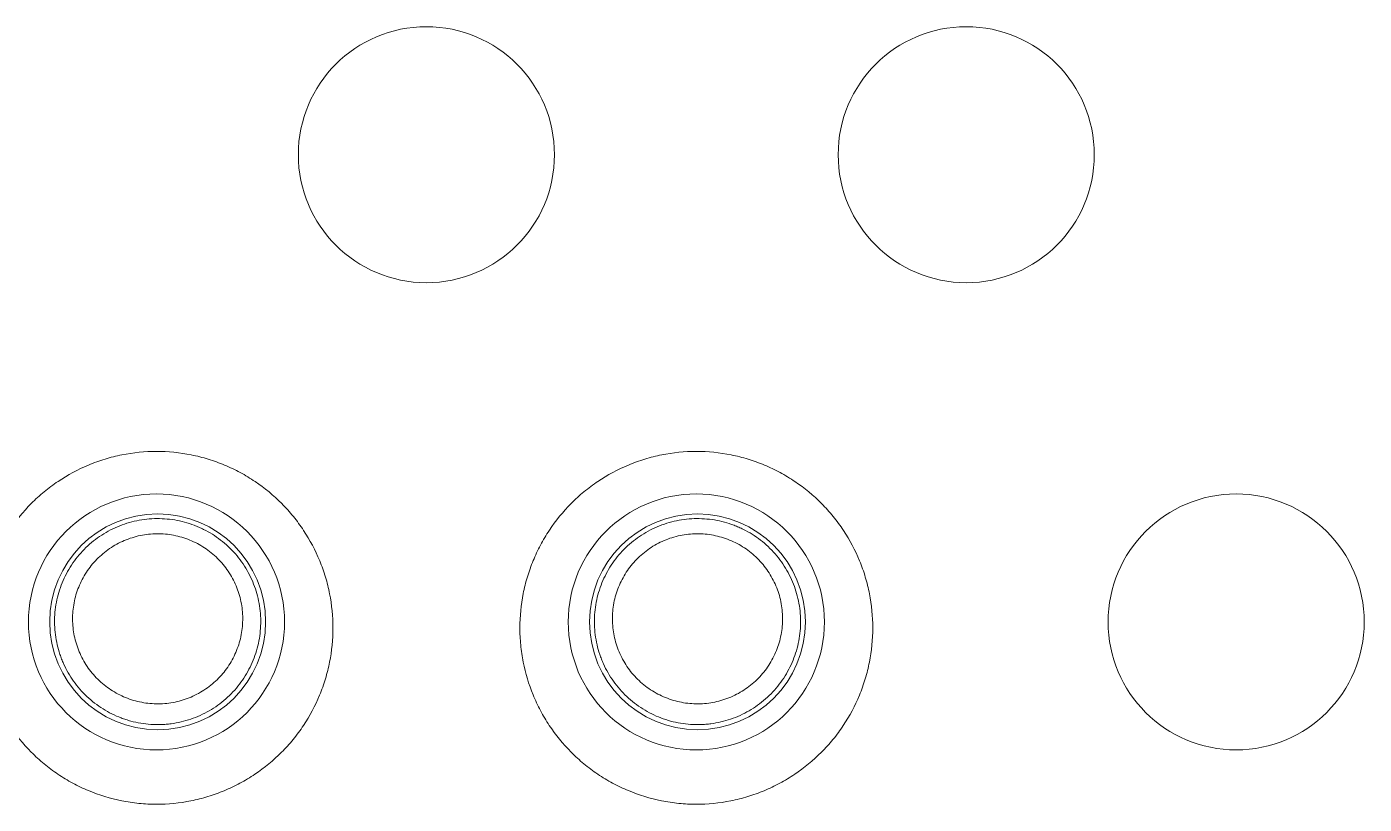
# Model space of a CAD drawing. Header units: inches. Extents: x 3778 to 56227, y -16914 to 35091.
# Drawn here: x 36319.76 to 36327.22, y -5186.44 to -5182.1 of the extents above; entities that cross this region are included whole.
import ezdxf

# ---------------------------------------------------------------- set-up
doc = ezdxf.new("R2010")
doc.units = ezdxf.units.IN
doc.header["$LTSCALE"] = 100
doc.header["$MEASUREMENT"] = 0
doc.layers.add('2-con', color=2, linetype='Continuous')
doc.layers.add('mark-B', color=2, linetype='Continuous', lineweight=20)

# ---------------------------------------------------------------- blocks, each defined once
blk = doc.blocks.new('무풍1way 일반')
at = {"layer": 'mark-B'}
for centre, radius in [((497.044, -435.2882), 0.7146), ((500.0564, -435.2882), 0.7146), ((500.0564, -435.2882), 0.7146), ((500.0564, -435.2882), 0.7146), ((500.0564, -435.2882), 0.7146), ((503.0688, -435.2882), 0.7146), ((503.0688, -435.2882), 0.7146), ((503.0688, -435.2882), 0.7146), ((503.0688, -435.2882), 0.7146), ((500.0499, -435.2889), 0.6025), ((503.0622, -435.2889), 0.6025), ((498.5502, -437.897), 0.7146), ((501.5626, -437.897), 0.7146)]:
    blk.add_circle(centre, radius, dxfattribs=at)
for points, knots in [([(500.0564, -436.2404), (500.1218, -436.2404), (500.1862, -436.2339), (500.2811, -436.2149), (500.3125, -436.207), (500.3592, -436.1928), (500.3747, -436.1876), (500.4054, -436.1765), (500.4205, -436.1707), (500.4953, -436.1395), (500.5519, -436.1089), (500.6189, -436.0639), (500.6321, -436.0545), (500.6581, -436.0351), (500.671, -436.025), (500.7085, -435.994), (500.7323, -435.9723), (500.8002, -435.9039), (500.8407, -435.8542), (500.8855, -435.7868), (500.8941, -435.7731), (500.9106, -435.7453), (500.9343, -435.7033), (500.9682, -435.6309), (500.9897, -435.5707), (501.0036, -435.5246), (501.0079, -435.5091), (501.0157, -435.4777), (501.0192, -435.4619), (501.0348, -435.3831), (501.0409, -435.3196), (501.041, -435.2238), (501.0394, -435.1917), (501.0347, -435.1435), (501.0328, -435.1275), (501.0281, -435.0957), (501.0254, -435.0799), (501.0099, -435.0014), (500.9915, -434.9403), (500.961, -434.866), (500.9545, -434.8513), (500.9407, -434.822), (500.9335, -434.8075), (500.9108, -434.7648), (500.8944, -434.7373), (500.8414, -434.6573), (500.8009, -434.6075), (500.7437, -434.5498), (500.732, -434.5385), (500.7081, -434.5167), (500.6715, -434.485), (500.6072, -434.4369), (500.552, -434.4036), (500.495, -434.3728), (500.4654, -434.3587), (500.3756, -434.3212), (500.3139, -434.3023), (500.2188, -434.2832), (500.1866, -434.2784), (500.1215, -434.2719), (500.0891, -434.2703), (499.9921, -434.2702), (499.9278, -434.2765), (499.848, -434.2924), (499.832, -434.296), (499.8004, -434.304), (499.7534, -434.3171), (499.6775, -434.3444), (499.6192, -434.3721), (499.5765, -434.395), (499.5624, -434.403), (499.5346, -434.4198), (499.5208, -434.4286), (499.4534, -434.4739), (499.4039, -434.5148), (499.3359, -434.5832), (499.3143, -434.6071), (499.2835, -434.6448), (499.2735, -434.6576), (499.2544, -434.6836), (499.2452, -434.6968), (499.2008, -434.7637), (499.1707, -434.8201), (499.134, -434.9093), (499.123, -434.9399), (499.1045, -435.0015), (499.0968, -435.0325), (499.0782, -435.1264), (499.0718, -435.19), (499.0717, -435.3193), (499.078, -435.3829), (499.0965, -435.4768), (499.1041, -435.5078), (499.1226, -435.5694), (499.1335, -435.6), (499.1701, -435.6893), (499.2001, -435.7457), (499.2532, -435.8259), (499.2722, -435.8519), (499.3132, -435.9023), (499.3348, -435.9263), (499.4027, -435.9948), (499.4522, -436.0358), (499.5327, -436.0901), (499.5607, -436.107), (499.6177, -436.1378), (499.676, -436.1656), (499.7366, -436.1875), (499.7829, -436.2017), (499.7985, -436.2061), (499.8301, -436.2141), (499.846, -436.2177), (499.9261, -436.2339), (499.9909, -436.2404), (500.0564, -436.2404)], [0, 0, 0, 0, 0.03125, 0.03125, 0.046875, 0.046875, 0.054688, 0.054688, 0.0625, 0.0625, 0.09375, 0.09375, 0.101563, 0.101563, 0.109375, 0.109375, 0.125, 0.125, 0.15625, 0.15625, 0.164063, 0.164063, 0.171875, 0.1875, 0.203125, 0.203125, 0.210938, 0.210938, 0.21875, 0.21875, 0.25, 0.25, 0.265625, 0.265625, 0.273438, 0.273438, 0.28125, 0.28125, 0.3125, 0.3125, 0.320313, 0.320313, 0.328125, 0.328125, 0.34375, 0.34375, 0.375, 0.375, 0.382813, 0.382813, 0.390625, 0.40625, 0.421875, 0.421875, 0.4375, 0.4375, 0.46875, 0.46875, 0.484375, 0.484375, 0.5, 0.5, 0.53125, 0.53125, 0.539063, 0.539063, 0.546875, 0.5625, 0.578125, 0.578125, 0.585938, 0.585938, 0.59375, 0.59375, 0.625, 0.625, 0.640625, 0.640625, 0.648438, 0.648438, 0.65625, 0.65625, 0.6875, 0.6875, 0.703125, 0.703125, 0.71875, 0.71875, 0.75, 0.75, 0.78125, 0.78125, 0.796875, 0.796875, 0.8125, 0.8125, 0.84375, 0.84375, 0.859375, 0.859375, 0.875, 0.875, 0.90625, 0.90625, 0.921875, 0.921875, 0.9375, 0.953125, 0.953125, 0.960938, 0.960938, 0.96875, 0.96875, 1, 1, 1, 1]), ([(500.0564, -436.2404), (500.1218, -436.2404), (500.1862, -436.2339), (500.2811, -436.2149), (500.3125, -436.207), (500.3592, -436.1928), (500.3747, -436.1876), (500.4054, -436.1765), (500.4205, -436.1707), (500.4953, -436.1395), (500.5519, -436.1089), (500.6189, -436.0639), (500.6321, -436.0545), (500.6581, -436.0351), (500.671, -436.025), (500.7085, -435.994), (500.7323, -435.9723), (500.8002, -435.9039), (500.8407, -435.8542), (500.8855, -435.7868), (500.8941, -435.7731), (500.9106, -435.7453), (500.9343, -435.7033), (500.9682, -435.6309), (500.9897, -435.5707), (501.0036, -435.5246), (501.0079, -435.5091), (501.0157, -435.4777), (501.0192, -435.4619), (501.0348, -435.3831), (501.0409, -435.3196), (501.041, -435.2238), (501.0394, -435.1917), (501.0347, -435.1435), (501.0328, -435.1275), (501.0281, -435.0957), (501.0254, -435.0799), (501.0099, -435.0014), (500.9915, -434.9403), (500.961, -434.866), (500.9545, -434.8513), (500.9407, -434.822), (500.9335, -434.8075), (500.9108, -434.7648), (500.8944, -434.7373), (500.8414, -434.6573), (500.8009, -434.6075), (500.7437, -434.5498), (500.732, -434.5385), (500.7081, -434.5167), (500.6715, -434.485), (500.6072, -434.4369), (500.552, -434.4036), (500.495, -434.3728), (500.4654, -434.3587), (500.3756, -434.3212), (500.3139, -434.3023), (500.2188, -434.2832), (500.1866, -434.2784), (500.1215, -434.2719), (500.0891, -434.2703), (499.9921, -434.2702), (499.9278, -434.2765), (499.848, -434.2924), (499.832, -434.296), (499.8004, -434.304), (499.7534, -434.3171), (499.6775, -434.3444), (499.6192, -434.3721), (499.5765, -434.395), (499.5624, -434.403), (499.5346, -434.4198), (499.5208, -434.4286), (499.4534, -434.4739), (499.4039, -434.5148), (499.3359, -434.5832), (499.3143, -434.6071), (499.2835, -434.6448), (499.2735, -434.6576), (499.2544, -434.6836), (499.2452, -434.6968), (499.2008, -434.7637), (499.1707, -434.8201), (499.134, -434.9093), (499.123, -434.9399), (499.1045, -435.0015), (499.0968, -435.0325), (499.0782, -435.1264), (499.0718, -435.19), (499.0717, -435.3193), (499.078, -435.3829), (499.0965, -435.4768), (499.1041, -435.5078), (499.1226, -435.5694), (499.1335, -435.6), (499.1701, -435.6893), (499.2001, -435.7457), (499.2532, -435.8259), (499.2722, -435.8519), (499.3132, -435.9023), (499.3348, -435.9263), (499.4027, -435.9948), (499.4522, -436.0358), (499.5327, -436.0901), (499.5607, -436.107), (499.6177, -436.1378), (499.676, -436.1656), (499.7366, -436.1875), (499.7829, -436.2017), (499.7985, -436.2061), (499.8301, -436.2141), (499.846, -436.2177), (499.9261, -436.2339), (499.9909, -436.2404), (500.0564, -436.2404)], [0, 0, 0, 0, 0.03125, 0.03125, 0.046875, 0.046875, 0.054688, 0.054688, 0.0625, 0.0625, 0.09375, 0.09375, 0.101563, 0.101563, 0.109375, 0.109375, 0.125, 0.125, 0.15625, 0.15625, 0.164063, 0.164063, 0.171875, 0.1875, 0.203125, 0.203125, 0.210938, 0.210938, 0.21875, 0.21875, 0.25, 0.25, 0.265625, 0.265625, 0.273438, 0.273438, 0.28125, 0.28125, 0.3125, 0.3125, 0.320313, 0.320313, 0.328125, 0.328125, 0.34375, 0.34375, 0.375, 0.375, 0.382813, 0.382813, 0.390625, 0.40625, 0.421875, 0.421875, 0.4375, 0.4375, 0.46875, 0.46875, 0.484375, 0.484375, 0.5, 0.5, 0.53125, 0.53125, 0.539063, 0.539063, 0.546875, 0.5625, 0.578125, 0.578125, 0.585938, 0.585938, 0.59375, 0.59375, 0.625, 0.625, 0.640625, 0.640625, 0.648438, 0.648438, 0.65625, 0.65625, 0.6875, 0.6875, 0.703125, 0.703125, 0.71875, 0.71875, 0.75, 0.75, 0.78125, 0.78125, 0.796875, 0.796875, 0.8125, 0.8125, 0.84375, 0.84375, 0.859375, 0.859375, 0.875, 0.875, 0.90625, 0.90625, 0.921875, 0.921875, 0.9375, 0.953125, 0.953125, 0.960938, 0.960938, 0.96875, 0.96875, 1, 1, 1, 1]), ([(503.0688, -436.2404), (503.1342, -436.2404), (503.1986, -436.2339), (503.2935, -436.2149), (503.3249, -436.207), (503.3715, -436.1928), (503.3871, -436.1876), (503.4178, -436.1765), (503.4329, -436.1707), (503.5076, -436.1395), (503.5643, -436.1089), (503.6313, -436.0639), (503.6445, -436.0545), (503.6705, -436.0351), (503.6834, -436.025), (503.7209, -435.994), (503.7447, -435.9723), (503.8125, -435.9039), (503.8531, -435.8542), (503.8979, -435.7868), (503.9065, -435.7731), (503.923, -435.7453), (503.9467, -435.7033), (503.9806, -435.6309), (504.0021, -435.5707), (504.016, -435.5246), (504.0203, -435.5091), (504.0281, -435.4777), (504.0316, -435.4619), (504.0472, -435.3831), (504.0533, -435.3196), (504.0534, -435.2238), (504.0518, -435.1917), (504.0471, -435.1435), (504.0452, -435.1275), (504.0405, -435.0957), (504.0378, -435.0799), (504.0222, -435.0014), (504.0039, -434.9403), (503.9734, -434.866), (503.9669, -434.8513), (503.9531, -434.822), (503.9459, -434.8075), (503.9232, -434.7648), (503.9068, -434.7373), (503.8537, -434.6573), (503.8133, -434.6075), (503.7561, -434.5498), (503.7443, -434.5385), (503.7205, -434.5167), (503.6839, -434.485), (503.6196, -434.4369), (503.5644, -434.4036), (503.5074, -434.3728), (503.4778, -434.3587), (503.388, -434.3212), (503.3263, -434.3023), (503.2312, -434.2832), (503.199, -434.2784), (503.1339, -434.2719), (503.1015, -434.2703), (503.0045, -434.2702), (502.9402, -434.2765), (502.8604, -434.2924), (502.8444, -434.296), (502.8128, -434.304), (502.7658, -434.3171), (502.6899, -434.3444), (502.6316, -434.3721), (502.5889, -434.395), (502.5748, -434.403), (502.5469, -434.4198), (502.5332, -434.4286), (502.4658, -434.4739), (502.4163, -434.5148), (502.3483, -434.5832), (502.3267, -434.6071), (502.2959, -434.6448), (502.2859, -434.6576), (502.2668, -434.6836), (502.2576, -434.6968), (502.2132, -434.7637), (502.1831, -434.8201), (502.1463, -434.9093), (502.1354, -434.9399), (502.1169, -435.0015), (502.1091, -435.0325), (502.0905, -435.1264), (502.0842, -435.19), (502.0841, -435.3193), (502.0904, -435.3829), (502.1088, -435.4768), (502.1165, -435.5078), (502.135, -435.5694), (502.1459, -435.6), (502.1825, -435.6893), (502.2125, -435.7457), (502.2656, -435.8259), (502.2846, -435.8519), (502.3256, -435.9023), (502.3472, -435.9263), (502.4151, -435.9948), (502.4645, -436.0358), (502.5451, -436.0901), (502.5731, -436.107), (502.6301, -436.1378), (502.6884, -436.1656), (502.749, -436.1875), (502.7953, -436.2017), (502.8109, -436.2061), (502.8424, -436.2141), (502.8584, -436.2177), (502.9385, -436.2339), (503.0033, -436.2404), (503.0688, -436.2404)], [0, 0, 0, 0, 0.03125, 0.03125, 0.046875, 0.046875, 0.054687, 0.054687, 0.0625, 0.0625, 0.09375, 0.09375, 0.101562, 0.101562, 0.109375, 0.109375, 0.125, 0.125, 0.15625, 0.15625, 0.164062, 0.164062, 0.171875, 0.1875, 0.203125, 0.203125, 0.210937, 0.210937, 0.21875, 0.21875, 0.25, 0.25, 0.265625, 0.265625, 0.273437, 0.273437, 0.28125, 0.28125, 0.3125, 0.3125, 0.320312, 0.320312, 0.328125, 0.328125, 0.34375, 0.34375, 0.375, 0.375, 0.382812, 0.382812, 0.390625, 0.40625, 0.421875, 0.421875, 0.4375, 0.4375, 0.46875, 0.46875, 0.484375, 0.484375, 0.5, 0.5, 0.53125, 0.53125, 0.539062, 0.539062, 0.546875, 0.5625, 0.578125, 0.578125, 0.585937, 0.585937, 0.59375, 0.59375, 0.625, 0.625, 0.640625, 0.640625, 0.648437, 0.648437, 0.65625, 0.65625, 0.6875, 0.6875, 0.703125, 0.703125, 0.71875, 0.71875, 0.75, 0.75, 0.78125, 0.78125, 0.796875, 0.796875, 0.8125, 0.8125, 0.84375, 0.84375, 0.859375, 0.859375, 0.875, 0.875, 0.90625, 0.90625, 0.921875, 0.921875, 0.9375, 0.953125, 0.953125, 0.960937, 0.960937, 0.96875, 0.96875, 1, 1, 1, 1]), ([(503.0688, -436.2404), (503.1342, -436.2404), (503.1986, -436.2339), (503.2935, -436.2149), (503.3249, -436.207), (503.3715, -436.1928), (503.3871, -436.1876), (503.4178, -436.1765), (503.4329, -436.1707), (503.5076, -436.1395), (503.5643, -436.1089), (503.6313, -436.0639), (503.6445, -436.0545), (503.6705, -436.0351), (503.6834, -436.025), (503.7209, -435.994), (503.7447, -435.9723), (503.8125, -435.9039), (503.8531, -435.8542), (503.8979, -435.7868), (503.9065, -435.7731), (503.923, -435.7453), (503.9467, -435.7033), (503.9806, -435.6309), (504.0021, -435.5707), (504.016, -435.5246), (504.0203, -435.5091), (504.0281, -435.4777), (504.0316, -435.4619), (504.0472, -435.3831), (504.0533, -435.3196), (504.0534, -435.2238), (504.0518, -435.1917), (504.0471, -435.1435), (504.0452, -435.1275), (504.0405, -435.0957), (504.0378, -435.0799), (504.0222, -435.0014), (504.0039, -434.9403), (503.9734, -434.866), (503.9669, -434.8513), (503.9531, -434.822), (503.9459, -434.8075), (503.9232, -434.7648), (503.9068, -434.7373), (503.8537, -434.6573), (503.8133, -434.6075), (503.7561, -434.5498), (503.7443, -434.5385), (503.7205, -434.5167), (503.6839, -434.485), (503.6196, -434.4369), (503.5644, -434.4036), (503.5074, -434.3728), (503.4778, -434.3587), (503.388, -434.3212), (503.3263, -434.3023), (503.2312, -434.2832), (503.199, -434.2784), (503.1339, -434.2719), (503.1015, -434.2703), (503.0045, -434.2702), (502.9402, -434.2765), (502.8604, -434.2924), (502.8444, -434.296), (502.8128, -434.304), (502.7658, -434.3171), (502.6899, -434.3444), (502.6316, -434.3721), (502.5889, -434.395), (502.5748, -434.403), (502.5469, -434.4198), (502.5332, -434.4286), (502.4658, -434.4739), (502.4163, -434.5148), (502.3483, -434.5832), (502.3267, -434.6071), (502.2959, -434.6448), (502.2859, -434.6576), (502.2668, -434.6836), (502.2576, -434.6968), (502.2132, -434.7637), (502.1831, -434.8201), (502.1463, -434.9093), (502.1354, -434.9399), (502.1169, -435.0015), (502.1091, -435.0325), (502.0905, -435.1264), (502.0842, -435.19), (502.0841, -435.3193), (502.0904, -435.3829), (502.1088, -435.4768), (502.1165, -435.5078), (502.135, -435.5694), (502.1459, -435.6), (502.1825, -435.6893), (502.2125, -435.7457), (502.2656, -435.8259), (502.2846, -435.8519), (502.3256, -435.9023), (502.3472, -435.9263), (502.4151, -435.9948), (502.4645, -436.0358), (502.5451, -436.0901), (502.5731, -436.107), (502.6301, -436.1378), (502.6884, -436.1656), (502.749, -436.1875), (502.7953, -436.2017), (502.8109, -436.2061), (502.8424, -436.2141), (502.8584, -436.2177), (502.9385, -436.2339), (503.0033, -436.2404), (503.0688, -436.2404)], [0, 0, 0, 0, 0.03125, 0.03125, 0.046875, 0.046875, 0.054687, 0.054687, 0.0625, 0.0625, 0.09375, 0.09375, 0.101562, 0.101562, 0.109375, 0.109375, 0.125, 0.125, 0.15625, 0.15625, 0.164062, 0.164062, 0.171875, 0.1875, 0.203125, 0.203125, 0.210937, 0.210937, 0.21875, 0.21875, 0.25, 0.25, 0.265625, 0.265625, 0.273437, 0.273437, 0.28125, 0.28125, 0.3125, 0.3125, 0.320312, 0.320312, 0.328125, 0.328125, 0.34375, 0.34375, 0.375, 0.375, 0.382812, 0.382812, 0.390625, 0.40625, 0.421875, 0.421875, 0.4375, 0.4375, 0.46875, 0.46875, 0.484375, 0.484375, 0.5, 0.5, 0.53125, 0.53125, 0.539062, 0.539062, 0.546875, 0.5625, 0.578125, 0.578125, 0.585937, 0.585937, 0.59375, 0.59375, 0.625, 0.625, 0.640625, 0.640625, 0.648437, 0.648437, 0.65625, 0.65625, 0.6875, 0.6875, 0.703125, 0.703125, 0.71875, 0.71875, 0.75, 0.75, 0.78125, 0.78125, 0.796875, 0.796875, 0.8125, 0.8125, 0.84375, 0.84375, 0.859375, 0.859375, 0.875, 0.875, 0.90625, 0.90625, 0.921875, 0.921875, 0.9375, 0.953125, 0.953125, 0.960937, 0.960937, 0.96875, 0.96875, 1, 1, 1, 1]), ([(499.6555, -435.7088), (499.6279, -435.6828), (499.6032, -435.6544), (499.5705, -435.6085), (499.5603, -435.5927), (499.5415, -435.5598), (499.5329, -435.543), (499.5099, -435.4917), (499.498, -435.4563), (499.4853, -435.4014), (499.4819, -435.3827), (499.4771, -435.3454), (499.4756, -435.3268), (499.4739, -435.2709), (499.4763, -435.2335), (499.4886, -435.1589), (499.4984, -435.1227), (499.5181, -435.0703), (499.5255, -435.0531), (499.5421, -435.0194), (499.5514, -435.0027), (499.5812, -434.9547), (499.6039, -434.925), (499.6423, -434.8839), (499.6559, -434.8707), (499.6844, -434.8456), (499.6992, -434.8339), (499.745, -434.801), (499.7775, -434.7822), (499.8292, -434.7587), (499.847, -434.7516), (499.8828, -434.7395), (499.919, -434.7291), (499.9561, -434.7224), (499.9841, -434.7187), (499.9935, -434.7177), (500.0124, -434.7161), (500.022, -434.7156), (500.0695, -434.7141), (500.1071, -434.7166), (500.1629, -434.7259), (500.1813, -434.7299), (500.2088, -434.7373), (500.218, -434.74), (500.2361, -434.7459), (500.245, -434.749), (500.2891, -434.7657), (500.3228, -434.7824), (500.3708, -434.8124), (500.3864, -434.8233), (500.4164, -434.8465), (500.4308, -434.8588), (500.4584, -434.8848), (500.4715, -434.8985), (500.4963, -434.927), (500.508, -434.9418), (500.5405, -434.9876), (500.5591, -435.02), (500.5785, -435.0631), (500.5821, -435.0719), (500.589, -435.0894), (500.5986, -435.1159), (500.6113, -435.1609), (500.6179, -435.1977), (500.6227, -435.2349), (500.6242, -435.2538), (500.626, -435.3102), (500.6234, -435.3474), (500.6143, -435.4028), (500.6103, -435.4211), (500.6005, -435.4576), (500.5947, -435.4756), (500.5749, -435.5281), (500.5584, -435.5617), (500.5286, -435.6096), (500.5178, -435.6253), (500.4948, -435.6552), (500.4826, -435.6695), (500.4443, -435.7105), (500.4161, -435.7353), (500.3697, -435.7686), (500.3538, -435.7788), (500.3212, -435.7977), (500.2878, -435.8148), (500.2528, -435.8287), (500.217, -435.8409), (500.1985, -435.8461), (500.1432, -435.859), (500.1059, -435.8638), (500.0493, -435.8656), (500.0303, -435.8653), (499.9923, -435.8628), (499.9735, -435.8605), (499.9177, -435.8512), (499.8814, -435.8414), (499.837, -435.8246), (499.8282, -435.821), (499.8108, -435.8134), (499.7851, -435.8014), (499.7605, -435.7876), (499.7129, -435.7578), (499.6832, -435.7349), (499.6555, -435.7088)], [0, 0, 0, 0, 0.03125, 0.03125, 0.046875, 0.046875, 0.0625, 0.0625, 0.09375, 0.09375, 0.109375, 0.109375, 0.125, 0.125, 0.15625, 0.15625, 0.1875, 0.1875, 0.203125, 0.203125, 0.21875, 0.21875, 0.25, 0.25, 0.265625, 0.265625, 0.28125, 0.28125, 0.3125, 0.3125, 0.328125, 0.328125, 0.34375, 0.359375, 0.359375, 0.367188, 0.367188, 0.375, 0.375, 0.40625, 0.40625, 0.421875, 0.421875, 0.429688, 0.429688, 0.4375, 0.4375, 0.46875, 0.46875, 0.484375, 0.484375, 0.5, 0.5, 0.515625, 0.515625, 0.53125, 0.53125, 0.5625, 0.5625, 0.570313, 0.570313, 0.578125, 0.59375, 0.609375, 0.609375, 0.625, 0.625, 0.65625, 0.65625, 0.671875, 0.671875, 0.6875, 0.6875, 0.71875, 0.71875, 0.734375, 0.734375, 0.75, 0.75, 0.78125, 0.78125, 0.796875, 0.796875, 0.8125, 0.828125, 0.828125, 0.84375, 0.84375, 0.875, 0.875, 0.890625, 0.890625, 0.90625, 0.90625, 0.9375, 0.9375, 0.945313, 0.945313, 0.953125, 0.96875, 0.96875, 1, 1, 1, 1]), ([(502.6679, -435.7088), (502.6402, -435.6828), (502.6155, -435.6544), (502.5828, -435.6085), (502.5727, -435.5927), (502.5538, -435.5598), (502.5453, -435.543), (502.5222, -435.4917), (502.5103, -435.4563), (502.4976, -435.4014), (502.4942, -435.3827), (502.4894, -435.3454), (502.4879, -435.3268), (502.4862, -435.2709), (502.4886, -435.2335), (502.501, -435.1589), (502.5107, -435.1227), (502.5304, -435.0703), (502.5378, -435.0531), (502.5545, -435.0194), (502.5637, -435.0027), (502.5935, -434.9547), (502.6162, -434.925), (502.6547, -434.8839), (502.6682, -434.8707), (502.6968, -434.8456), (502.7115, -434.8339), (502.7573, -434.801), (502.7898, -434.7822), (502.8415, -434.7587), (502.8593, -434.7516), (502.8951, -434.7395), (502.9314, -434.7291), (502.9684, -434.7224), (502.9964, -434.7187), (503.0059, -434.7177), (503.0248, -434.7161), (503.0343, -434.7156), (503.0819, -434.7141), (503.1195, -434.7166), (503.1752, -434.7259), (503.1936, -434.7299), (503.2211, -434.7373), (503.2303, -434.74), (503.2484, -434.7459), (503.2573, -434.749), (503.3014, -434.7657), (503.3351, -434.7824), (503.3831, -434.8124), (503.3988, -434.8233), (503.4288, -434.8465), (503.4432, -434.8588), (503.4707, -434.8848), (503.4839, -434.8985), (503.5087, -434.927), (503.5203, -434.9418), (503.5528, -434.9876), (503.5714, -435.02), (503.5908, -435.0631), (503.5945, -435.0719), (503.6013, -435.0894), (503.6109, -435.1159), (503.6236, -435.1609), (503.6302, -435.1977), (503.635, -435.2349), (503.6366, -435.2538), (503.6383, -435.3102), (503.6358, -435.3474), (503.6266, -435.4028), (503.6226, -435.4211), (503.6128, -435.4576), (503.607, -435.4756), (503.5872, -435.5281), (503.5707, -435.5617), (503.5409, -435.6096), (503.5301, -435.6253), (503.5071, -435.6552), (503.495, -435.6695), (503.4566, -435.7105), (503.4284, -435.7353), (503.3821, -435.7686), (503.3661, -435.7788), (503.3335, -435.7977), (503.3001, -435.8148), (503.2651, -435.8287), (503.2293, -435.8409), (503.2109, -435.8461), (503.1555, -435.859), (503.1182, -435.8638), (503.0616, -435.8656), (503.0426, -435.8653), (503.0046, -435.8628), (502.9858, -435.8605), (502.9301, -435.8512), (502.8937, -435.8414), (502.8494, -435.8246), (502.8405, -435.821), (502.8231, -435.8134), (502.7974, -435.8014), (502.7729, -435.7876), (502.7253, -435.7578), (502.6955, -435.7349), (502.6679, -435.7088)], [0, 0, 0, 0, 0.03125, 0.03125, 0.046875, 0.046875, 0.0625, 0.0625, 0.09375, 0.09375, 0.109375, 0.109375, 0.125, 0.125, 0.15625, 0.15625, 0.1875, 0.1875, 0.203125, 0.203125, 0.21875, 0.21875, 0.25, 0.25, 0.265625, 0.265625, 0.28125, 0.28125, 0.3125, 0.3125, 0.328125, 0.328125, 0.34375, 0.359375, 0.359375, 0.367187, 0.367187, 0.375, 0.375, 0.40625, 0.40625, 0.421875, 0.421875, 0.429687, 0.429687, 0.4375, 0.4375, 0.46875, 0.46875, 0.484375, 0.484375, 0.5, 0.5, 0.515625, 0.515625, 0.53125, 0.53125, 0.5625, 0.5625, 0.570312, 0.570312, 0.578125, 0.59375, 0.609375, 0.609375, 0.625, 0.625, 0.65625, 0.65625, 0.671875, 0.671875, 0.6875, 0.6875, 0.71875, 0.71875, 0.734375, 0.734375, 0.75, 0.75, 0.78125, 0.78125, 0.796875, 0.796875, 0.8125, 0.828125, 0.828125, 0.84375, 0.84375, 0.875, 0.875, 0.890625, 0.890625, 0.90625, 0.90625, 0.9375, 0.9375, 0.945313, 0.945313, 0.953125, 0.96875, 0.96875, 1, 1, 1, 1]), ([(499.7243, -435.6513), (499.7357, -435.662), (499.7476, -435.6722), (499.7723, -435.6912), (499.7977, -435.709), (499.8248, -435.7241), (499.8528, -435.738), (499.8672, -435.7443), (499.9113, -435.761), (499.9413, -435.769), (499.9874, -435.7767), (500.003, -435.7785), (500.0344, -435.7806), (500.0501, -435.7808), (500.0969, -435.7793), (500.1278, -435.7752), (500.1735, -435.7645), (500.1887, -435.7601), (500.2183, -435.75), (500.2472, -435.7385), (500.2748, -435.7242), (500.3017, -435.7086), (500.3148, -435.7001), (500.353, -435.6726), (500.3762, -435.652), (500.4078, -435.6181), (500.4178, -435.6063), (500.4367, -435.5815), (500.4456, -435.5686), (500.4701, -435.529), (500.4836, -435.5013), (500.4999, -435.458), (500.5046, -435.4432), (500.5127, -435.4131), (500.5159, -435.3979), (500.5234, -435.3524), (500.5254, -435.3217), (500.5239, -435.2752), (500.5227, -435.2596), (500.5187, -435.229), (500.5132, -435.1987), (500.5048, -435.169), (500.495, -435.1398), (500.4893, -435.1253), (500.4701, -435.0826), (500.4548, -435.0558), (500.4279, -435.0181), (500.4184, -435.0059), (500.3979, -434.9824), (500.387, -434.971), (500.3643, -434.9496), (500.3524, -434.9395), (500.3276, -434.9203), (500.3147, -434.9113), (500.275, -434.8866), (500.2472, -434.8728), (500.2034, -434.8562), (500.1884, -434.8513), (500.1581, -434.8432), (500.1428, -434.8399), (500.0967, -434.8322), (500.0657, -434.8302), (500.0184, -434.8317), (500.0027, -434.833), (499.9718, -434.8372), (499.9412, -434.8428), (499.9113, -434.8514), (499.8817, -434.8615), (499.867, -434.8673), (499.8243, -434.8868), (499.7975, -434.9024), (499.7597, -434.9296), (499.7475, -434.9394), (499.724, -434.9601), (499.7129, -434.971), (499.6812, -435.005), (499.6625, -435.0296), (499.638, -435.0692), (499.6304, -435.0829), (499.6167, -435.1108), (499.6106, -435.1249), (499.5945, -435.1682), (499.5865, -435.198), (499.5764, -435.2595), (499.5744, -435.2902), (499.5759, -435.3363), (499.5771, -435.3517), (499.5811, -435.3824), (499.5839, -435.3978), (499.5944, -435.443), (499.6042, -435.4722), (499.6232, -435.5145), (499.6302, -435.5283), (499.6458, -435.5554), (499.6541, -435.5685), (499.6811, -435.6064), (499.7014, -435.6298), (499.7243, -435.6513)], [0, 0, 0, 0, 0.015625, 0.015625, 0.03125, 0.046875, 0.046875, 0.0625, 0.0625, 0.09375, 0.09375, 0.109375, 0.109375, 0.125, 0.125, 0.15625, 0.15625, 0.171875, 0.171875, 0.1875, 0.203125, 0.203125, 0.21875, 0.21875, 0.25, 0.25, 0.265625, 0.265625, 0.28125, 0.28125, 0.3125, 0.3125, 0.328125, 0.328125, 0.34375, 0.34375, 0.375, 0.375, 0.390625, 0.390625, 0.40625, 0.421875, 0.421875, 0.4375, 0.4375, 0.46875, 0.46875, 0.484375, 0.484375, 0.5, 0.5, 0.515625, 0.515625, 0.53125, 0.53125, 0.5625, 0.5625, 0.578125, 0.578125, 0.59375, 0.59375, 0.625, 0.625, 0.640625, 0.640625, 0.65625, 0.671875, 0.671875, 0.6875, 0.6875, 0.71875, 0.71875, 0.734375, 0.734375, 0.75, 0.75, 0.78125, 0.78125, 0.796875, 0.796875, 0.8125, 0.8125, 0.84375, 0.84375, 0.875, 0.875, 0.890625, 0.890625, 0.90625, 0.90625, 0.9375, 0.9375, 0.953125, 0.953125, 0.96875, 0.96875, 1, 1, 1, 1]), ([(502.7366, -435.6513), (502.748, -435.662), (502.7599, -435.6722), (502.7846, -435.6912), (502.8101, -435.709), (502.8372, -435.7241), (502.8651, -435.738), (502.8796, -435.7443), (502.9236, -435.761), (502.9536, -435.769), (502.9998, -435.7767), (503.0153, -435.7785), (503.0468, -435.7806), (503.0625, -435.7808), (503.1092, -435.7793), (503.1401, -435.7752), (503.1858, -435.7645), (503.201, -435.7601), (503.2306, -435.75), (503.2596, -435.7385), (503.2871, -435.7242), (503.314, -435.7086), (503.3272, -435.7001), (503.3654, -435.6726), (503.3886, -435.652), (503.4202, -435.6181), (503.4302, -435.6063), (503.4491, -435.5815), (503.458, -435.5686), (503.4824, -435.529), (503.496, -435.5013), (503.5122, -435.458), (503.517, -435.4432), (503.525, -435.4131), (503.5282, -435.3979), (503.5357, -435.3524), (503.5377, -435.3217), (503.5363, -435.2752), (503.535, -435.2596), (503.531, -435.229), (503.5255, -435.1987), (503.5172, -435.169), (503.5073, -435.1398), (503.5016, -435.1253), (503.4825, -435.0826), (503.4671, -435.0558), (503.4403, -435.0181), (503.4307, -435.0059), (503.4102, -434.9824), (503.3993, -434.971), (503.3766, -434.9496), (503.3647, -434.9395), (503.3399, -434.9203), (503.327, -434.9113), (503.2873, -434.8866), (503.2595, -434.8728), (503.2158, -434.8562), (503.2007, -434.8513), (503.1704, -434.8432), (503.1551, -434.8399), (503.1091, -434.8322), (503.078, -434.8302), (503.0308, -434.8317), (503.0151, -434.833), (502.9841, -434.8372), (502.9535, -434.8428), (502.9236, -434.8514), (502.894, -434.8615), (502.8793, -434.8673), (502.8366, -434.8868), (502.8098, -434.9024), (502.772, -434.9296), (502.7599, -434.9394), (502.7363, -434.9601), (502.7252, -434.971), (502.6935, -435.005), (502.6748, -435.0296), (502.6503, -435.0692), (502.6427, -435.0829), (502.6291, -435.1108), (502.623, -435.1249), (502.6068, -435.1682), (502.5988, -435.198), (502.5887, -435.2595), (502.5867, -435.2902), (502.5882, -435.3363), (502.5894, -435.3517), (502.5934, -435.3824), (502.5962, -435.3978), (502.6067, -435.443), (502.6165, -435.4722), (502.6355, -435.5145), (502.6426, -435.5283), (502.6581, -435.5554), (502.6665, -435.5685), (502.6934, -435.6064), (502.7138, -435.6298), (502.7366, -435.6513)], [0, 0, 0, 0, 0.015625, 0.015625, 0.03125, 0.046875, 0.046875, 0.0625, 0.0625, 0.09375, 0.09375, 0.109375, 0.109375, 0.125, 0.125, 0.15625, 0.15625, 0.171875, 0.171875, 0.1875, 0.203125, 0.203125, 0.21875, 0.21875, 0.25, 0.25, 0.265625, 0.265625, 0.28125, 0.28125, 0.3125, 0.3125, 0.328125, 0.328125, 0.34375, 0.34375, 0.375, 0.375, 0.390625, 0.390625, 0.40625, 0.421875, 0.421875, 0.4375, 0.4375, 0.46875, 0.46875, 0.484375, 0.484375, 0.5, 0.5, 0.515625, 0.515625, 0.53125, 0.53125, 0.5625, 0.5625, 0.578125, 0.578125, 0.59375, 0.59375, 0.625, 0.625, 0.640625, 0.640625, 0.65625, 0.671875, 0.671875, 0.6875, 0.6875, 0.71875, 0.71875, 0.734375, 0.734375, 0.75, 0.75, 0.78125, 0.78125, 0.796875, 0.796875, 0.8125, 0.8125, 0.84375, 0.84375, 0.875, 0.875, 0.890625, 0.890625, 0.90625, 0.90625, 0.9375, 0.9375, 0.953125, 0.953125, 0.96875, 0.96875, 1, 1, 1, 1])]:
    blk.add_open_spline(points, degree=3, knots=knots, dxfattribs=at)
blk = doc.blocks.new('dpdjzjs')
at = {"layer": 'mark-B', "rotation": 180}
blk.add_blockref('무풍1way 일반', (172794.4147, 96209.7275), dxfattribs=at)

msp = doc.modelspace()

# ---------------------------------------------------------------- block references
at = {"layer": '2-con'}
msp.add_blockref('dpdjzjs', (-135970.8648, -101830.4424), dxfattribs=at)

doc.saveas('drawing.dxf')
